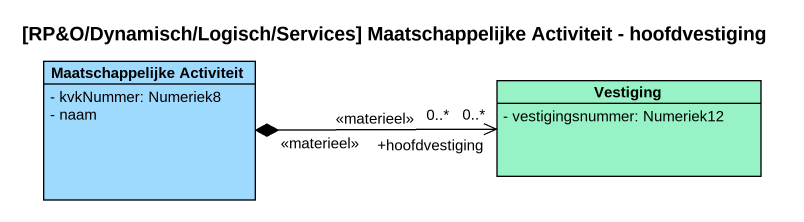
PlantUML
@startuml
title [RP&O/Dynamisch/Logisch/Services] Maatschappelijke Activiteit - hoofdvestiging
hide circle
hide empty members
skinparam classAttributeIconSize 0
class "Maatschappelijke Activiteit" as Maatschappelijke_Activiteit #9EDAFD {
  - kvkNummer: Numeriek8
  - naam
}
class Vestiging #97F3C5 {
  - vestigingsnummer: Numeriek12
}
Maatschappelijke_Activiteit -right-> "+hoofdvestiging\n0..*" Vestiging : <<materieel>>
Vestiging "0..*" -left-* Maatschappelijke_Activiteit : <<materieel>>
@enduml
